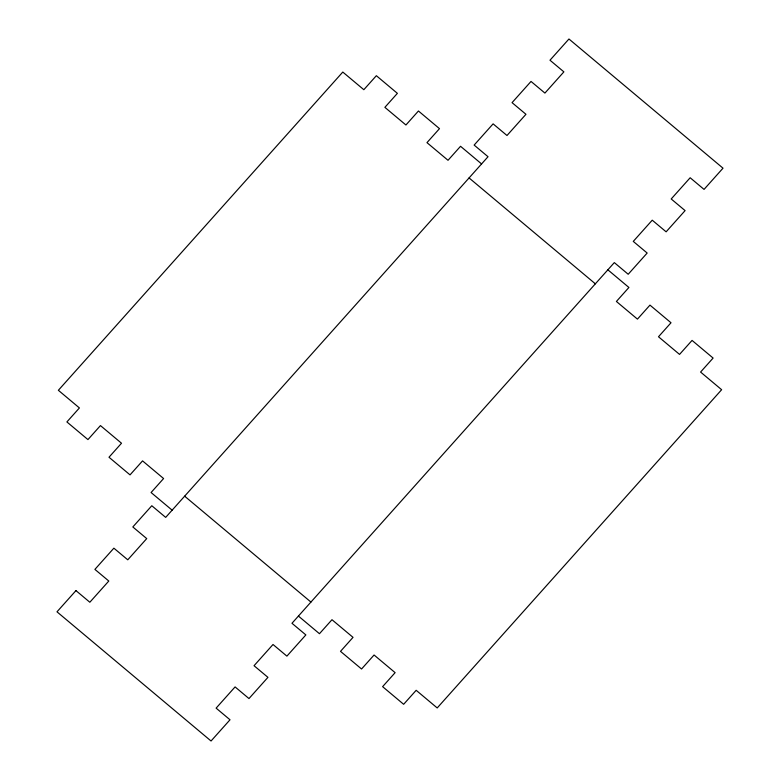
<?xml version="1.0" encoding="UTF-8"?>
<svg xmlns="http://www.w3.org/2000/svg" width="780" height="780" viewBox="0 0 780 780"><rect width="100%" height="100%" fill="white"/><g stroke="black" fill="none" stroke-linecap="round" stroke-linejoin="round"><path stroke-width="1.17" d="M481.582 163.936L460.541 146.289L448.022 160.29L426.972 142.643L439.491 128.642L418.441 110.994L405.931 124.995L384.881 107.347L397.39 93.346L376.35 75.699L363.831 89.7L342.79 72.053L58.363 390.293L79.414 407.94L66.895 421.941L87.945 439.589L100.454 425.587L121.505 443.235L108.995 457.236L130.036 474.883L142.555 460.882L163.595 478.53L151.086 492.531L172.136 510.178M607.864 269.822L628.914 287.469L616.405 301.47L637.445 319.118L649.964 305.116L671.005 322.764L658.495 336.765L679.546 354.412L692.055 340.411L713.105 358.059L700.586 372.06L721.636 389.707L437.209 707.947L416.169 690.3L403.65 704.301L382.61 686.654L395.119 672.652L374.069 655.005L361.559 669.006L340.509 651.358L353.028 637.358L331.978 619.71L319.459 633.711L298.418 616.063M469.072 177.938L595.355 283.822M184.645 496.177L310.927 602.062M75.953 590.606L56.989 611.822L211.048 741L230.012 719.784L216.118 708.133L235.082 686.917L248.976 698.568L267.94 677.352L254.046 665.71L273.01 644.495L286.894 656.136L305.857 634.92L291.974 623.279L614.318 262.606L628.202 274.258L647.166 253.042L633.272 241.4L652.236 220.184L666.13 231.826L685.093 210.61L671.2 198.968L690.163 177.752L704.048 189.394L723.011 168.178L568.951 39L549.988 60.216L563.882 71.867L544.918 93.083L531.024 81.432L512.06 102.648L525.954 114.289L506.99 135.505L493.106 123.864L474.142 145.08L488.026 156.721L165.682 517.393L151.798 505.742L132.834 526.958L146.728 538.6L127.764 559.816L113.87 548.174L94.906 569.39L108.8 581.032L89.837 602.248L75.953 590.606"/></g></svg>
